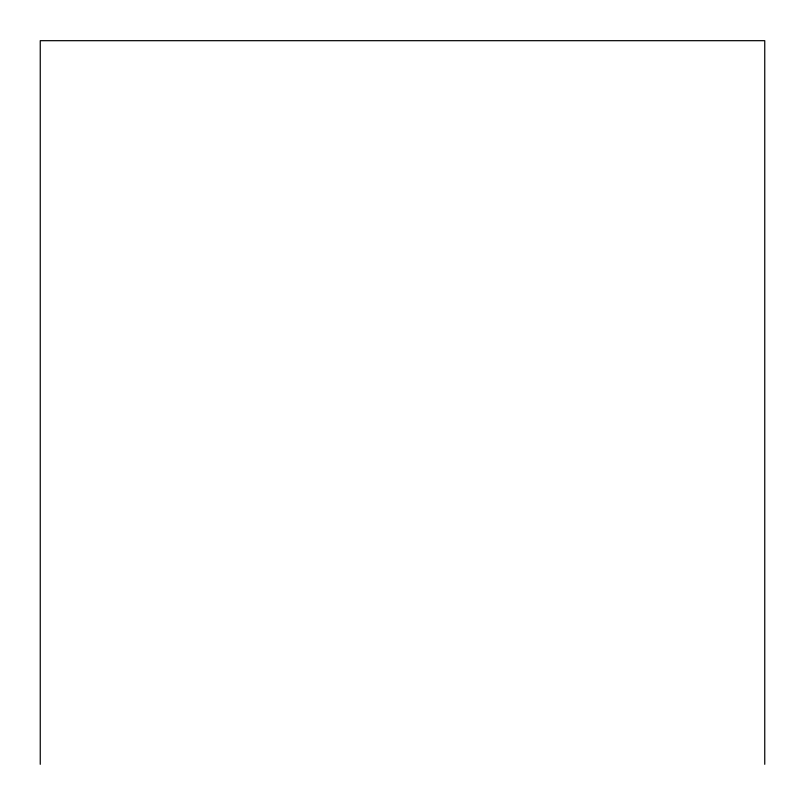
<?xml version="1.0" encoding="UTF-8"?>
<svg xmlns="http://www.w3.org/2000/svg" width="805" height="805" viewBox="0 0 805 805"><rect width="100%" height="100%" fill="white"/><g stroke="black" fill="none" stroke-linecap="round" stroke-linejoin="round"><path stroke-width="1.21" d="M764.75 764.317L764.75 40.683L40.25 40.683L40.25 764.317"/></g></svg>
